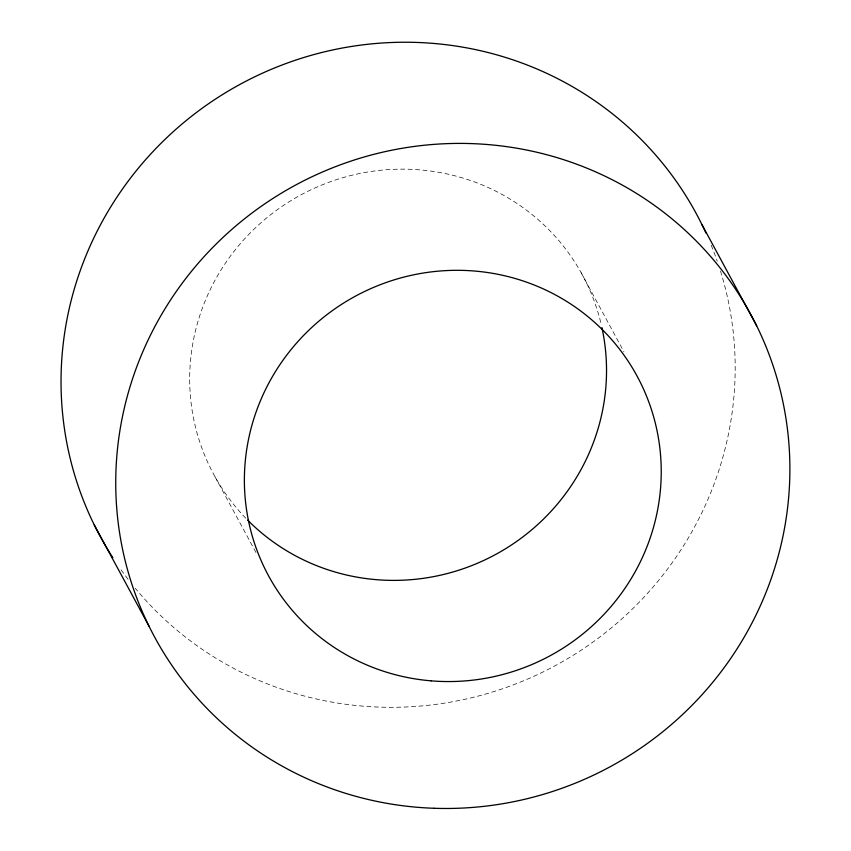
<?xml version="1.0" encoding="UTF-8"?>
<svg xmlns="http://www.w3.org/2000/svg" width="851" height="851" viewBox="0 0 851 851"><rect width="100%" height="100%" fill="white"/><g stroke="black" fill="none" stroke-linecap="round" stroke-linejoin="round"><path stroke-width="0.64" stroke-dasharray="4.25 3.19" d="M581.19 272.777L623.953 351.857M215.016 476.762L256.523 553.512M245.79 518.216A209.58 204.453 -28.4 0 1 300.499 195.124A209.58 204.453 -28.4 0 1 601.359 325.061M711.202 245.216A338.932 330.645 -28.4 0 1 717.233 261.193M720.478 271.043A338.932 330.645 -28.4 0 1 555.703 665.439A338.932 330.645 -28.4 0 1 135.266 588.286M128.065 579.265A338.932 330.645 -28.4 0 1 120.236 568.649"/><path stroke-width="1.28" d="M701.969 224.653L756.667 325.816M94.248 524.886L148.946 626.059M601.923 327.603A209.58 204.453 -28.4 0 1 495.729 554.405A209.58 204.453 -28.4 0 1 247.63 520.099M112.843 557.713A338.932 330.645 -28.4 0 1 239.259 84.781A338.932 330.645 -28.4 0 1 705.936 233.036M431.255 680.853A209.58 204.453 -28.4 0 0 643.122 388.216A209.58 204.453 -28.4 0 0 284.043 358.739A209.58 204.453 -28.4 0 0 431.255 680.853M433.946 808.269A338.932 330.645 -28.4 0 0 753.699 319.923A338.932 330.645 -28.4 0 0 170.785 299.616A338.932 330.645 -28.4 0 0 433.946 808.269"/></g></svg>
